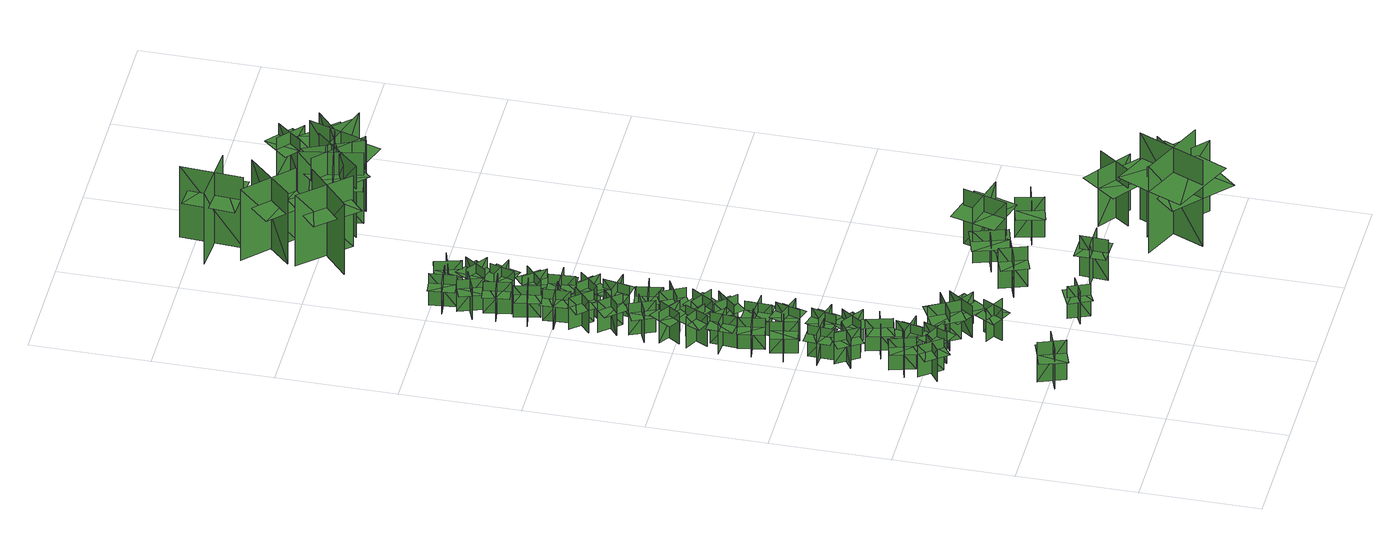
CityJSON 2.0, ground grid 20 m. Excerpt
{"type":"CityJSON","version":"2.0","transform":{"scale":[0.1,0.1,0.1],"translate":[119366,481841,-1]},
"CityObjects":{
"tree1":{"type":"SolitaryVegetationObject","geometry":[{"type":"MultiSurface","lod":"1","boundaries":[[[0,1,2]],[[0,2,3]],[[4,5,6]],[[4,6,7]],[[8,9,10]],[[8,10,11]],[[8,12,13]],[[8,13,9]]]}]},
"tree2":{"type":"SolitaryVegetationObject","geometry":[{"type":"MultiSurface","lod":"1","boundaries":[[[14,15,16]],[[14,16,17]],[[18,19,20]],[[18,20,21]],[[22,23,24]],[[22,24,25]],[[22,25,26]],[[22,26,27]]]}]},
"tree3":{"type":"SolitaryVegetationObject","geometry":[{"type":"MultiSurface","lod":"1","boundaries":[[[28,29,30]],[[28,30,31]],[[32,33,34]],[[32,34,35]],[[36,37,38]],[[36,38,39]],[[36,39,40]],[[36,40,41]]]}]},
"tree4":{"type":"SolitaryVegetationObject","geometry":[{"type":"MultiSurface","lod":"1","boundaries":[[[42,43,44]],[[42,44,45]],[[46,47,48]],[[46,48,49]],[[50,51,52]],[[50,52,53]],[[50,53,54]],[[50,54,55]]]}]},
"tree5":{"type":"SolitaryVegetationObject","geometry":[{"type":"MultiSurface","lod":"1","boundaries":[[[56,57,58]],[[56,58,59]],[[60,61,62]],[[60,62,63]],[[64,65,66]],[[64,66,67]],[[64,67,68]],[[64,68,69]]]}]},
"tree6":{"type":"SolitaryVegetationObject","geometry":[{"type":"MultiSurface","lod":"1","boundaries":[[[70,71,72]],[[70,72,73]],[[74,75,76]],[[74,76,77]],[[78,79,80]],[[78,80,81]],[[78,81,82]],[[78,82,83]]]}]},
"tree7":{"type":"SolitaryVegetationObject","geometry":[{"type":"MultiSurface","lod":"1","boundaries":[[[84,85,86]],[[84,86,87]],[[88,89,90]],[[88,90,91]],[[92,93,94]],[[92,94,95]],[[92,95,96]],[[92,96,97]]]}]},
"tree8":{"type":"SolitaryVegetationObject","geometry":[{"type":"MultiSurface","lod":"1","boundaries":[[[98,99,100]],[[98,100,101]],[[102,103,104]],[[102,104,105]],[[106,107,108]],[[106,108,109]],[[106,109,110]],[[106,110,111]]]}]},
"tree9":{"type":"SolitaryVegetationObject","geometry":[{"type":"MultiSurface","lod":"1","boundaries":[[[112,113,114]],[[112,114,115]],[[116,117,118]],[[116,118,119]],[[120,121,122]],[[120,122,123]],[[120,123,124]],[[120,124,125]]]}]},
"tree10":{"type":"SolitaryVegetationObject","geometry":[{"type":"MultiSurface","lod":"1","boundaries":[[[126,127,128]],[[126,128,129]],[[130,131,132]],[[130,132,133]],[[134,135,136]],[[134,136,137]],[[134,137,138]],[[134,138,139]]]}]},
"tree11":{"type":"SolitaryVegetationObject","geometry":[{"type":"MultiSurface","lod":"1","boundaries":[[[140,141,142]],[[140,142,143]],[[144,145,146]],[[144,146,147]],[[148,149,150]],[[148,150,151]],[[148,151,152]],[[148,152,153]]]}]},
"tree12":{"type":"SolitaryVegetationObject","geometry":[{"type":"MultiSurface","lod":"1","boundaries":[[[154,155,156]],[[154,156,157]],[[158,159,160]],[[158,160,161]],[[162,163,164]],[[162,164,165]],[[162,165,166]],[[162,166,167]]]}]},
"tree13":{"type":"SolitaryVegetationObject","geometry":[{"type":"MultiSurface","lod":"1","boundaries":[[[168,169,170]],[[168,170,171]],[[172,173,174]],[[172,174,175]],[[176,177,178]],[[176,178,179]],[[176,179,180]],[[176,180,181]]]}]},
"tree14":{"type":"SolitaryVegetationObject","geometry":[{"type":"MultiSurface","lod":"1","boundaries":[[[182,183,184]],[[182,184,185]],[[186,187,188]],[[186,188,189]],[[190,191,192]],[[190,192,193]],[[190,194,195]],[[190,195,191]]]}]},
"tree15":{"type":"SolitaryVegetationObject","geometry":[{"type":"MultiSurface","lod":"1","boundaries":[[[196,197,198]],[[196,198,199]],[[200,201,202]],[[200,202,203]],[[204,205,206]],[[204,206,207]],[[204,207,208]],[[204,208,209]]]}]},
"tree16":{"type":"SolitaryVegetationObject","geometry":[{"type":"MultiSurface","lod":"1","boundaries":[[[210,211,212]],[[210,212,213]],[[214,215,216]],[[214,216,217]],[[218,219,220]],[[218,220,221]],[[218,221,222]],[[218,222,223]]]}]},
"tree17":{"type":"SolitaryVegetationObject","geometry":[{"type":"MultiSurface","lod":"1","boundaries":[[[224,225,226]],[[224,226,227]],[[228,229,230]],[[228,230,231]],[[232,233,234]],[[232,234,235]],[[232,235,236]],[[232,236,237]]]}]},
"tree18":{"type":"SolitaryVegetationObject","geometry":[{"type":"MultiSurface","lod":"1","boundaries":[[[238,239,240]],[[238,240,241]],[[242,243,244]],[[242,244,245]],[[246,247,248]],[[246,248,249]],[[246,249,250]],[[246,250,251]]]}]},
"tree19":{"type":"SolitaryVegetationObject","geometry":[{"type":"MultiSurface","lod":"1","boundaries":[[[252,253,254]],[[252,254,255]],[[256,257,258]],[[256,258,259]],[[260,261,262]],[[260,262,263]],[[260,263,264]],[[260,264,265]]]}]},
"tree20":{"type":"SolitaryVegetationObject","geometry":[{"type":"MultiSurface","lod":"1","boundaries":[[[266,267,268]],[[266,268,269]],[[270,271,272]],[[270,272,273]],[[274,275,276]],[[274,276,277]],[[274,277,278]],[[274,278,279]]]}]},
"tree21":{"type":"SolitaryVegetationObject","geometry":[{"type":"MultiSurface","lod":"1","boundaries":[[[280,281,282]],[[280,282,283]],[[284,285,286]],[[284,286,287]],[[288,289,290]],[[288,290,291]],[[288,292,293]],[[288,293,289]]]}]},
"tree22":{"type":"SolitaryVegetationObject","geometry":[{"type":"MultiSurface","lod":"1","boundaries":[[[294,295,296]],[[294,296,297]],[[298,299,300]],[[298,300,301]],[[302,303,304]],[[302,304,305]],[[302,305,306]],[[302,306,307]]]}]},
"tree23":{"type":"SolitaryVegetationObject","geometry":[{"type":"MultiSurface","lod":"1","boundaries":[[[308,309,310]],[[308,310,311]],[[312,313,314]],[[312,314,315]],[[316,317,318]],[[316,318,319]],[[316,319,320]],[[316,320,321]]]}]},
"tree24":{"type":"SolitaryVegetationObject","geometry":[{"type":"MultiSurface","lod":"1","boundaries":[[[322,323,324]],[[322,324,325]],[[326,327,328]],[[326,328,329]],[[330,331,332]],[[330,332,333]],[[330,333,334]],[[330,334,335]]]}]},
"tree25":{"type":"SolitaryVegetationObject","geometry":[{"type":"MultiSurface","lod":"1","boundaries":[[[336,337,338]],[[336,338,339]],[[340,341,342]],[[340,342,343]],[[344,345,346]],[[344,346,347]],[[344,347,348]],[[344,348,349]]]}]},
"tree26":{"type":"SolitaryVegetationObject","geometry":[{"type":"MultiSurface","lod":"1","boundaries":[[[350,351,352]],[[350,352,353]],[[354,355,356]],[[354,356,357]],[[358,359,360]],[[358,360,361]],[[358,361,362]],[[358,362,363]]]}]},
"tree27":{"type":"SolitaryVegetationObject","geometry":[{"type":"MultiSurface","lod":"1","boundaries":[[[364,365,366]],[[364,366,367]],[[368,369,370]],[[368,370,371]],[[372,373,374]],[[372,374,375]],[[372,375,376]],[[372,376,377]]]}]},
"tree28":{"type":"SolitaryVegetationObject","geometry":[{"type":"MultiSurface","lod":"1","boundaries":[[[378,379,380]],[[378,380,381]],[[382,383,384]],[[382,384,385]],[[386,387,388]],[[386,388,389]],[[386,389,390]],[[386,390,391]]]}]},
"tree29":{"type":"SolitaryVegetationObject","geometry":[{"type":"MultiSurface","lod":"1","boundaries":[[[392,393,394]],[[392,394,395]],[[396,397,398]],[[396,398,399]],[[400,401,402]],[[400,402,403]],[[400,403,404]],[[400,404,405]]]}]},
"tree30":{"type":"SolitaryVegetationObject","geometry":[{"type":"MultiSurface","lod":"1","boundaries":[[[406,407,408]],[[406,408,409]],[[410,411,412]],[[410,412,413]],[[414,415,416]],[[414,416,417]],[[414,417,418]],[[414,418,419]]]}]},
"tree31":{"type":"SolitaryVegetationObject","geometry":[{"type":"MultiSurface","lod":"1","boundaries":[[[420,421,422]],[[420,422,423]],[[424,425,426]],[[424,426,427]],[[428,429,430]],[[428,430,431]],[[428,431,432]],[[428,432,433]]]}]},
"tree32":{"type":"SolitaryVegetationObject","geometry":[{"type":"MultiSurface","lod":"1","boundaries":[[[434,435,436]],[[434,436,437]],[[438,439,440]],[[438,440,441]],[[442,443,444]],[[442,444,445]],[[442,445,446]],[[442,446,447]]]}]},
"tree33":{"type":"SolitaryVegetationObject","geometry":[{"type":"MultiSurface","lod":"1","boundaries":[[[448,449,450]],[[448,450,451]],[[452,453,454]],[[452,454,455]],[[456,457,458]],[[456,458,459]],[[456,459,460]],[[456,460,461]]]}]},
"tree34":{"type":"SolitaryVegetationObject","geometry":[{"type":"MultiSurface","lod":"1","boundaries":[[[462,463,464]],[[462,464,465]],[[466,467,468]],[[466,468,469]],[[470,471,472]],[[470,472,473]],[[470,473,474]],[[470,474,475]]]}]},
"tree35":{"type":"SolitaryVegetationObject","geometry":[{"type":"MultiSurface","lod":"1","boundaries":[[[476,477,478]],[[476,478,479]],[[480,481,482]],[[480,482,483]],[[484,485,486]],[[484,486,487]],[[484,487,488]],[[484,488,489]]]}]},
"tree36":{"type":"SolitaryVegetationObject","geometry":[{"type":"MultiSurface","lod":"1","boundaries":[[[490,491,492]],[[490,492,493]],[[494,495,496]],[[494,496,497]],[[498,499,500]],[[498,500,501]],[[498,502,503]],[[498,503,499]]]}]},
"tree37":{"type":"SolitaryVegetationObject","geometry":[{"type":"MultiSurface","lod":"1","boundaries":[[[504,505,506]],[[504,506,507]],[[508,509,510]],[[508,510,511]],[[512,513,514]],[[512,514,515]],[[512,515,516]],[[512,516,517]]]}]},
"tree38":{"type":"SolitaryVegetationObject","geometry":[{"type":"MultiSurface","lod":"1","boundaries":[[[518,519,520]],[[518,520,521]],[[522,523,524]],[[522,524,525]],[[526,527,528]],[[526,528,529]],[[526,529,530]],[[526,530,531]]]}]},
"tree39":{"type":"SolitaryVegetationObject","geometry":[{"type":"MultiSurface","lod":"1","boundaries":[[[532,533,534]],[[532,534,535]],[[536,537,538]],[[536,538,539]],[[540,541,542]],[[540,542,543]],[[540,544,545]],[[540,545,541]]]}]},
"tree40":{"type":"SolitaryVegetationObject","geometry":[{"type":"MultiSurface","lod":"1","boundaries":[[[546,547,548]],[[546,548,549]],[[550,551,552]],[[550,552,553]],[[554,555,556]],[[554,556,557]],[[554,557,558]],[[554,558,559]]]}]},
"tree41":{"type":"SolitaryVegetationObject","geometry":[{"type":"MultiSurface","lod":"1","boundaries":[[[560,561,562]],[[560,562,563]],[[564,565,566]],[[564,566,567]],[[568,569,570]],[[568,570,571]],[[568,571,572]],[[568,572,573]]]}]},
"tree42":{"type":"SolitaryVegetationObject","geometry":[{"type":"MultiSurface","lod":"1","boundaries":[[[574,575,576]],[[574,576,577]],[[578,579,580]],[[578,580,581]],[[582,583,584]],[[582,584,585]],[[582,585,586]],[[582,586,587]]]}]},
"tree43":{"type":"SolitaryVegetationObject","geometry":[{"type":"MultiSurface","lod":"1","boundaries":[[[588,589,590]],[[588,590,591]],[[592,593,594]],[[592,594,595]],[[596,597,598]],[[596,598,599]],[[596,599,600]],[[596,600,601]]]}]},
"tree44":{"type":"SolitaryVegetationObject","geometry":[{"type":"MultiSurface","lod":"1","boundaries":[[[602,603,604]],[[602,604,605]],[[606,607,608]],[[606,608,609]],[[610,611,612]],[[610,612,613]],[[610,613,614]],[[610,614,615]]]}]},
"tree45":{"type":"SolitaryVegetationObject","geometry":[{"type":"MultiSurface","lod":"1","boundaries":[[[616,617,618]],[[616,618,619]],[[620,621,622]],[[620,622,623]],[[624,625,626]],[[624,626,627]],[[624,627,628]],[[624,628,629]]]}]},
"tree46":{"type":"SolitaryVegetationObject","geometry":[{"type":"MultiSurface","lod":"1","boundaries":[[[630,631,632]],[[630,632,633]],[[634,635,636]],[[634,636,637]],[[638,639,640]],[[638,640,641]],[[638,642,643]],[[638,643,639]]]}]},
"tree47":{"type":"SolitaryVegetationObject","geometry":[{"type":"MultiSurface","lod":"1","boundaries":[[[644,645,646]],[[644,646,647]],[[648,649,650]],[[648,650,651]],[[652,653,654]],[[652,654,655]],[[652,655,656]],[[652,656,657]]]}]},
"tree48":{"type":"SolitaryVegetationObject","geometry":[{"type":"MultiSurface","lod":"1","boundaries":[[[658,659,660]],[[658,660,661]],[[662,663,664]],[[662,664,665]],[[666,667,668]],[[666,668,669]],[[666,669,670]],[[666,670,671]]]}]},
"tree49":{"type":"SolitaryVegetationObject","geometry":[{"type":"MultiSurface","lod":"1","boundaries":[[[672,673,674]],[[672,674,675]],[[676,677,678]],[[676,678,679]],[[680,681,682]],[[680,682,683]],[[680,684,685]],[[680,685,681]]]}]},
"tree50":{"type":"SolitaryVegetationObject","geometry":[{"type":"MultiSurface","lod":"1","boundaries":[[[686,687,688]],[[686,688,689]],[[690,691,692]],[[690,692,693]],[[694,695,696]],[[694,696,697]],[[694,697,698]],[[694,698,699]]]}]},
"tree51":{"type":"SolitaryVegetationObject","geometry":[{"type":"MultiSurface","lod":"1","boundaries":[[[700,701,702]],[[700,702,703]],[[704,705,706]],[[704,706,707]],[[708,709,710]],[[708,710,711]],[[708,711,712]],[[708,712,713]]]}]},
"tree52":{"type":"SolitaryVegetationObject","geometry":[{"type":"MultiSurface","lod":"1","boundaries":[[[714,715,716]],[[714,716,717]],[[718,719,720]],[[718,720,721]],[[722,723,724]],[[722,724,725]],[[722,725,726]],[[722,726,727]]]}]},
"tree53":{"type":"SolitaryVegetationObject","geometry":[{"type":"MultiSurface","lod":"1","boundaries":[[[728,729,730]],[[728,730,731]],[[732,733,734]],[[732,734,735]],[[736,737,738]],[[736,738,739]],[[736,739,740]],[[736,740,741]]]}]},
"tree54":{"type":"SolitaryVegetationObject","geometry":[{"type":"MultiSurface","lod":"1","boundaries":[[[742,743,744]],[[742,744,745]],[[746,747,748]],[[746,748,749]],[[750,751,752]],[[750,752,753]],[[750,753,754]],[[750,754,755]]]}]},
"tree55":{"type":"SolitaryVegetationObject","geometry":[{"type":"MultiSurface","lod":"1","boundaries":[[[756,757,758]],[[756,758,759]],[[760,761,762]],[[760,762,763]],[[764,765,766]],[[764,766,767]],[[764,767,768]],[[764,768,769]]]}]},
"tree56":{"type":"SolitaryVegetationObject","geometry":[{"type":"MultiSurface","lod":"1","boundaries":[[[770,771,772]],[[770,772,773]],[[774,775,776]],[[774,776,777]],[[778,779,780]],[[778,780,781]],[[778,781,782]],[[778,782,783]]]}]},
"tree57":{"type":"SolitaryVegetationObject","geometry":[{"type":"MultiSurface","lod":"1","boundaries":[[[784,785,786]],[[784,786,787]],[[788,789,790]],[[788,790,791]],[[792,793,794]],[[792,794,795]],[[792,795,796]],[[792,796,797]]]}]}
},
"vertices":[
[82,205,6],[37,189,6],[37,189,84],[82,205,84],[49,220,6],[65,176,6],[65,176,84],[49,220,84],[49,220,59],[65,176,59],[89,184,59],[74,229,59],[25,212,59],[40,167,59],
[46,371,7],[20,407,7],[20,407,69],[46,371,69],[51,400,7],[15,374,7],[15,374,69],[51,400,69],[51,400,52],[38,418,52],[2,392,52],[15,374,52],[28,356,52],[64,382,52],
[14,428,7],[57,440,7],[57,440,69],[14,428,69],[40,414,7],[27,456,7],[27,456,69],[40,414,69],[40,414,52],[61,420,52],[49,462,52],[27,456,52],[6,450,52],[19,407,52],
[63,370,8],[82,410,8],[82,410,70],[63,370,70],[90,379,8],[50,398,8],[50,398,70],[90,379,70],[90,379,53],[100,399,53],[60,418,53],[50,398,53],[41,378,53],[81,359,53],
[23,543,8],[47,506,8],[47,506,69],[23,543,69],[17,515,8],[54,539,8],[54,539,69],[17,515,69],[17,515,52],[29,496,52],[66,521,52],[54,539,52],[41,557,52],[5,533,52],
[51,435,9],[94,426,9],[94,426,70],[51,435,70],[67,410,9],[76,454,9],[76,454,70],[67,410,70],[67,410,53],[88,406,53],[97,449,53],[76,454,53],[54,458,53],[45,415,53],
[35,589,8],[33,545,8],[33,545,69],[35,589,69],[13,569,8],[57,567,8],[57,567,69],[13,569,69],[13,569,52],[12,547,52],[57,545,52],[57,567,52],[58,590,52],[14,591,52],
[78,460,9],[66,502,9],[66,502,71],[78,460,71],[92,485,9],[50,474,9],[50,474,71],[92,485,71],[92,485,54],[86,507,54],[44,495,54],[50,474,54],[55,452,54],[98,464,54],
[55,632,8],[11,623,8],[11,623,69],[55,632,69],[30,649,8],[39,605,8],[39,605,69],[30,649,69],[30,649,52],[8,644,52],[17,601,52],[39,605,52],[61,610,52],[52,653,52],
[92,371,11],[140,397,11],[140,397,88],[92,371,88],[127,360,11],[100,409,11],[100,409,88],[127,360,88],[127,360,67],[151,374,67],[125,422,67],[100,409,67],[76,396,67],[103,347,67],
[55,537,10],[91,511,10],[91,511,71],[55,537,71],[60,508,10],[86,544,10],[86,544,71],[60,508,71],[60,508,54],[77,495,54],[104,531,54],[86,544,54],[68,557,54],[42,521,54],
[13,675,8],[57,682,8],[57,682,69],[13,675,69],[37,658,8],[30,701,8],[30,701,69],[37,658,69],[37,658,52],[59,661,52],[52,705,52],[30,701,52],[8,698,52],[15,654,52],
[52,575,10],[94,563,10],[94,563,71],[52,575,71],[66,550,10],[78,592,10],[78,592,71],[66,550,71],[66,550,54],[88,544,54],[99,586,54],[78,592,54],[57,598,54],[45,555,54],
[171,304,5],[137,322,5],[137,322,68],[171,304,68],[162,332,5],[145,298,5],[145,298,68],[162,332,68],[162,332,48],[145,298,48],[163,289,48],[181,323,48],[144,341,48],[126,308,48],
[54,725,8],[9,728,8],[9,728,69],[54,725,69],[35,747,8],[31,703,8],[31,703,69],[35,747,69],[35,747,52],[12,749,52],[9,705,52],[31,703,52],[53,701,52],[57,745,52],
[135,344,11],[135,344,73],[166,388,73],[166,388,11],[129,380,11],[129,380,73],[172,351,73],[172,351,11],[123,384,53],[108,362,53],[161,326,53],[176,348,53],[191,370,53],[138,406,53],
[54,635,10],[97,622,10],[97,622,71],[54,635,71],[68,609,10],[81,651,10],[81,651,71],[68,609,71],[68,609,54],[89,602,54],[102,644,54],[81,651,54],[60,657,54],[47,615,54],
[54,760,8],[14,781,8],[14,781,69],[54,760,69],[45,789,8],[25,749,8],[25,749,69],[45,789,69],[45,789,52],[25,799,52],[5,759,52],[25,749,52],[44,739,52],[65,778,52],
[93,677,10],[49,679,10],[49,679,71],[93,677,71],[73,699,10],[71,655,10],[71,655,71],[73,699,71],[73,699,54],[51,700,54],[49,656,54],[71,655,54],[93,654,54],[95,698,54],
[46,830,8],[22,794,8],[22,794,69],[46,830,69],[17,825,8],[54,800,8],[54,800,69],[17,825,69],[17,825,52],[5,806,52],[42,782,52],[54,800,52],[66,819,52],[29,843,52],
[238,175,6],[223,210,6],[223,210,69],[238,175,69],[248,203,6],[214,187,6],[214,187,69],[248,203,69],[248,203,48],[214,187,48],[223,168,48],[257,184,48],[240,222,48],[205,206,48],
[58,714,10],[90,745,10],[90,745,71],[58,714,71],[87,714,10],[56,745,10],[56,745,71],[87,714,71],[87,714,54],[103,729,54],[72,761,54],[56,745,54],[41,730,54],[72,698,54],
[55,867,8],[14,849,8],[14,849,70],[55,867,70],[27,877,8],[45,837,8],[45,837,70],[27,877,70],[27,877,52],[7,868,52],[25,828,52],[45,837,52],[66,846,52],[48,886,52],
[90,757,10],[52,781,10],[52,781,72],[90,757,72],[84,786,10],[60,749,10],[60,749,72],[84,786,72],[84,786,54],[65,798,54],[41,761,54],[60,749,54],[78,737,54],[102,774,54],
[22,895,8],[56,923,8],[56,923,70],[22,895,70],[52,892,8],[23,926,8],[23,926,70],[52,892,70],[52,892,52],[68,906,52],[40,940,52],[23,926,52],[6,911,52],[35,878,52],
[58,806,10],[97,826,10],[97,826,72],[58,806,72],[86,797,10],[66,836,10],[66,836,72],[86,797,72],[86,797,54],[106,807,54],[85,846,54],[66,836,54],[46,826,54],[66,786,54],
[50,939,8],[21,973,8],[21,973,70],[50,939,70],[52,969,8],[19,940,8],[19,940,70],[52,969,70],[52,969,52],[38,985,52],[4,957,52],[19,940,52],[33,923,52],[67,952,52],
[71,875,10],[78,832,10],[78,832,72],[71,875,72],[54,852,10],[97,859,10],[97,859,72],[54,852,72],[54,852,54],[57,830,54],[101,837,54],[97,859,54],[94,881,54],[50,873,54],
[36,1018,8],[39,974,8],[39,974,70],[36,1018,70],[16,997,8],[60,999,8],[60,999,70],[16,997,70],[16,997,52],[17,974,52],[62,977,52],[60,999,52],[59,1021,52],[15,1019,52],
[55,911,10],[98,902,10],[98,902,72],[55,911,72],[71,886,10],[80,930,10],[80,930,72],[71,886,72],[71,886,54],[93,882,54],[101,925,54],[80,930,54],[58,934,54],[49,891,54],
[42,1023,8],[34,1066,8],[34,1066,70],[42,1023,70],[59,1047,8],[15,1039,8],[15,1039,70],[59,1047,70],[59,1047,53],[54,1069,53],[11,1060,53],[15,1039,53],[19,1017,53],[63,1025,53],
[89,968,10],[58,936,10],[58,936,72],[89,968,72],[59,968,10],[91,937,10],[91,937,72],[59,968,72],[59,968,55],[44,952,55],[76,921,55],[91,937,55],[106,953,55],[75,984,55],
[34,1114,8],[41,1070,8],[41,1070,70],[34,1114,70],[17,1090,8],[60,1097,8],[60,1097,70],[17,1090,70],[17,1090,53],[20,1068,53],[64,1075,53],[60,1097,53],[57,1119,53],[13,1112,53],
[96,998,10],[52,996,10],[52,996,72],[96,998,72],[74,1018,10],[76,974,10],[76,974,72],[74,1018,72],[74,1018,54],[52,1017,54],[54,973,54],[76,974,54],[98,975,54],[96,1019,54],
[55,1144,8],[14,1128,8],[14,1128,70],[55,1144,70],[29,1156,8],[44,1115,8],[44,1115,70],[29,1156,70],[29,1156,53],[8,1148,53],[23,1107,53],[44,1115,53],[65,1122,53],[49,1164,53],
[261,305,5],[306,321,5],[306,321,84],[261,305,84],[294,290,5],[278,334,5],[278,334,84],[294,290,84],[294,290,58],[278,334,58],[254,325,58],[270,281,58],[319,299,58],[302,343,58],
[89,1055,10],[55,1026,10],[55,1026,71],[89,1055,71],[60,1057,10],[88,1023,10],[88,1023,71],[60,1057,71],[60,1057,54],[43,1043,54],[71,1009,54],[88,1023,54],[105,1038,54],[77,1072,54],
[18,1178,8],[62,1183,8],[62,1183,70],[18,1178,70],[41,1159,8],[36,1203,8],[36,1203,70],[41,1159,70],[41,1159,52],[63,1162,52],[58,1206,52],[36,1203,52],[14,1201,52],[19,1157,52],
[339,169,4],[341,216,4],[341,216,83],[339,169,83],[366,194,4],[319,195,4],[319,195,83],[366,194,83],[366,194,58],[319,195,58],[318,169,58],[365,168,58],[367,220,58],[319,221,58],
[82,1114,10],[69,1072,10],[69,1072,71],[82,1114,71],[56,1101,10],[98,1087,10],[98,1087,71],[56,1101,71],[56,1101,54],[49,1079,54],[91,1066,54],[98,1087,54],[105,1108,54],[62,1122,54],
[60,1148,9],[96,1122,9],[96,1122,71],[60,1148,71],[65,1119,9],[90,1155,9],[90,1155,71],[65,1119,71],[65,1119,53],[83,1106,53],[109,1142,53],[90,1155,53],[72,1168,53],[47,1131,53],
[95,1188,9],[52,1175,9],[52,1175,70],[95,1188,70],[69,1202,9],[82,1159,9],[82,1159,70],[69,1202,70],[69,1202,53],[48,1196,53],[60,1153,53],[82,1159,53],[103,1166,53],[90,1208,53],
[364,369,9],[364,369,71],[313,353,71],[313,353,9],[347,338,9],[347,338,71],[331,387,71],[331,387,9],[349,330,51],[375,338,51],[356,399,51],[330,391,51],[305,383,51],[324,322,51],
[380,413,7],[358,339,7],[358,339,115],[380,413,115],[334,388,7],[409,367,7],[409,367,115],[334,388,115],[334,388,84],[324,351,84],[398,330,84],[409,367,84],[419,404,84],[345,426,84],
[458,43,4],[508,155,4],[508,155,174],[458,43,174],[534,72,4],[423,122,4],[423,122,174],[534,72,174],[534,72,126],[559,127,126],[448,177,126],[423,122,126],[398,66,126],[509,16,126],
[448,319,5],[402,307,5],[402,307,84],[448,319,84],[416,338,5],[428,292,5],[428,292,84],[416,338,84],[416,338,58],[428,292,58],[453,298,58],[442,344,58],[391,331,58],[403,285,58],
[461,133,6],[461,133,145],[550,52,145],[550,52,6],[543,135,6],[543,135,145],[464,49,145],[464,49,6],[555,148,100],[510,189,100],[413,82,100],[457,42,100],[502,1,100],[599,108,100],
[164,1354,6],[94,1432,6],[94,1432,145],[164,1354,145],[167,1421,6],[167,1421,145],[89,1352,145],[89,1352,6],[167,1421,101],[138,1454,101],[76,1398,101],[105,1366,101],[134,1333,101],[196,1389,101],
[527,223,3],[487,170,3],[487,170,114],[527,223,114],[476,216,3],[529,176,3],[529,176,114],[476,216,114],[476,216,78],[529,176,78],[551,205,78],[498,245,78],[454,187,78],[507,147,78],
[99,1446,4],[172,1520,4],[172,1520,144],[99,1446,144],[166,1447,4],[166,1447,144],[92,1520,144],[92,1520,4],[166,1447,100],[196,1477,100],[137,1536,100],[106,1506,100],[76,1475,100],[135,1416,100],
[122,1523,6],[129,1627,6],[129,1627,145],[122,1523,145],[172,1567,6],[172,1567,145],[68,1574,145],[68,1574,6],[172,1567,101],[175,1611,101],[92,1616,101],[89,1572,101],[86,1529,101],[170,1524,101],
[171,1389,6],[274,1408,6],[274,1408,145],[171,1389,145],[227,1351,6],[227,1351,145],[208,1454,145],[208,1454,6],[227,1351,101],[270,1360,101],[254,1442,101],[211,1434,101],[169,1426,101],[184,1343,101],
[261,1431,6],[189,1355,6],[189,1355,146],[261,1431,146],[194,1429,6],[194,1429,146],[270,1357,146],[270,1357,6],[194,1429,102],[164,1397,102],[224,1340,102],[254,1372,102],[284,1403,102],[224,1461,102],
[259,1356,7],[216,1451,7],[216,1451,146],[259,1356,146],[282,1419,7],[282,1419,146],[187,1375,146],[187,1375,7],[282,1419,102],[264,1458,102],[188,1424,102],[206,1384,102],[224,1344,102],[300,1379,102],
[228,1413,6],[328,1381,6],[328,1381,146],[228,1413,146],[259,1354,6],[259,1354,146],[291,1453,146],[291,1453,6],[259,1354,102],[300,1340,102],[326,1420,102],[285,1433,102],[243,1447,102],[217,1367,102],
[300,1401,6],[358,1452,6],[358,1452,113],[300,1401,113],[352,1398,6],[300,1455,6],[300,1455,113],[352,1398,113],[352,1398,83],[381,1423,83],[329,1481,83],[300,1455,83],[271,1429,83],[323,1372,83],
[317,1512,6],[359,1476,6],[359,1476,83],[317,1512,83],[320,1475,6],[356,1517,6],[356,1517,83],[320,1475,83],[320,1475,61],[341,1457,61],[377,1499,61],[356,1517,61],[335,1535,61],[299,1494,61]
]}
